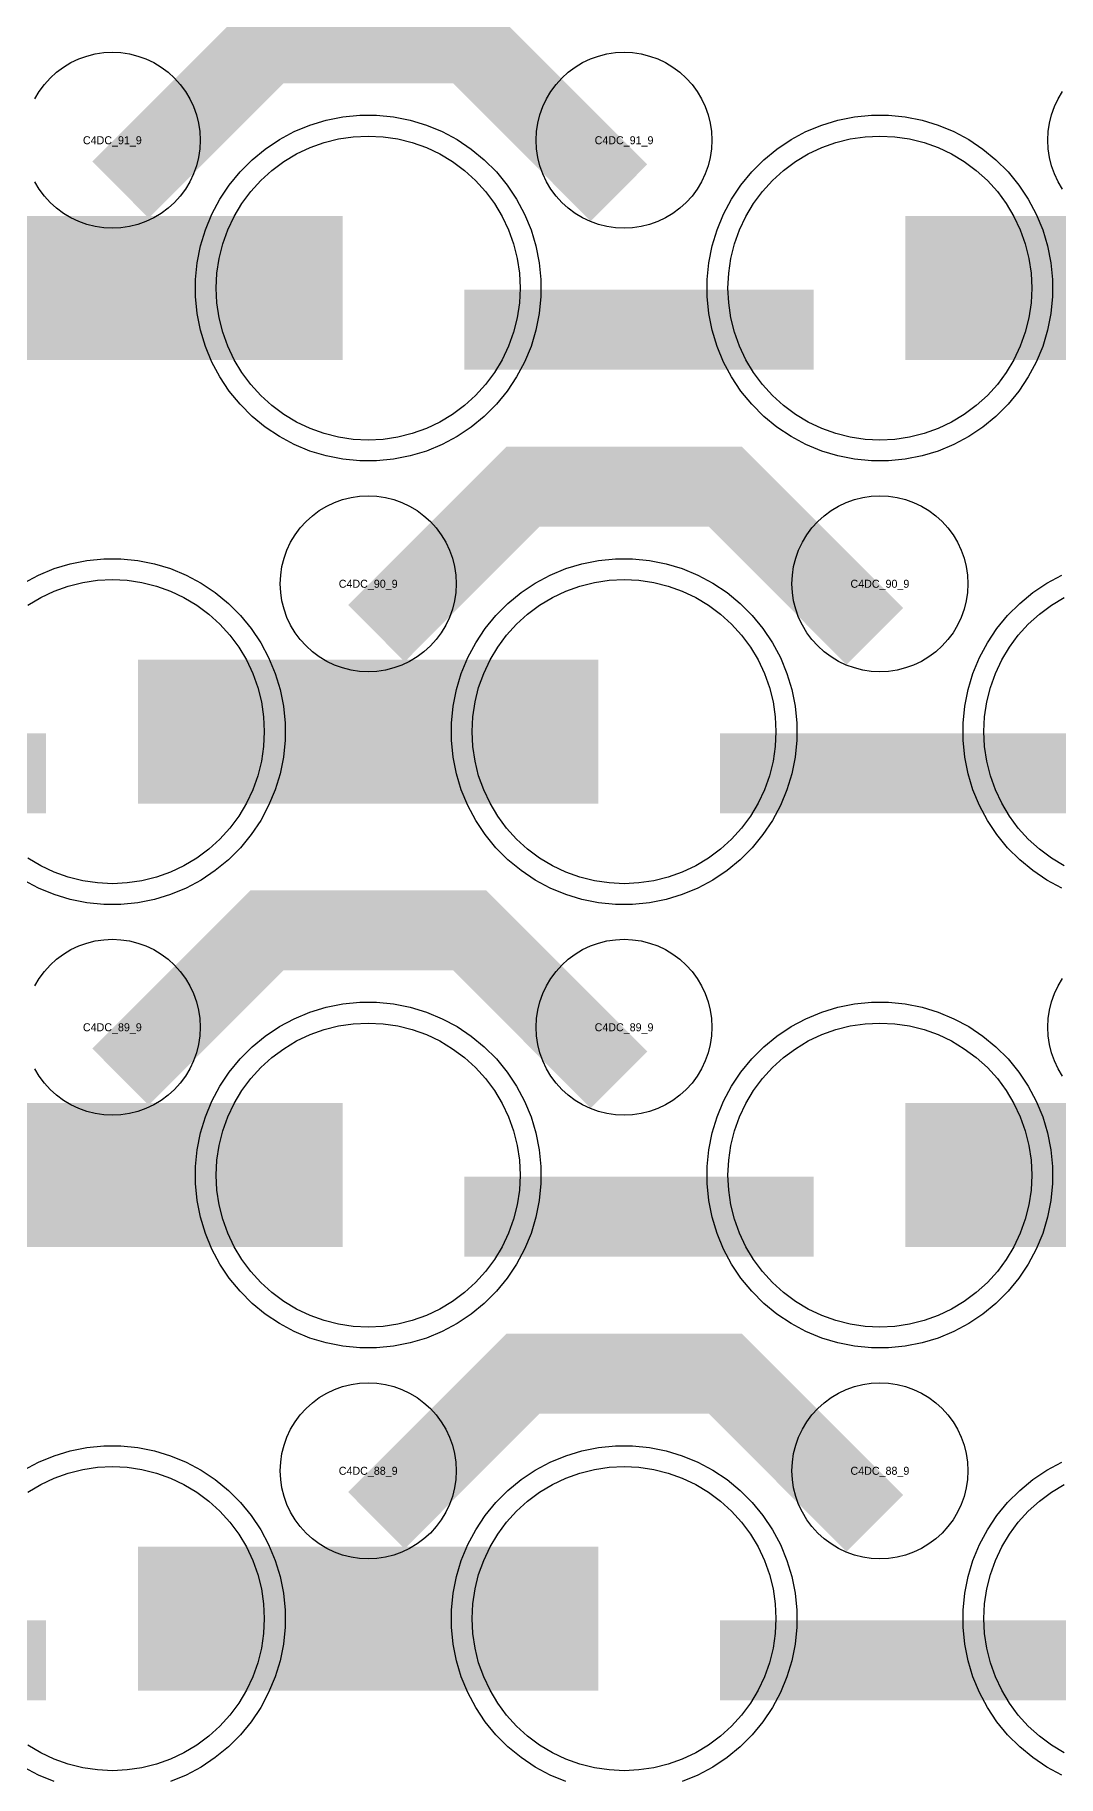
# Model space of a CAD drawing. Extents: x -11880 to 11880, y -14992 to 14992.
# Drawn here: x -9144 to -8824, y -2695 to -2151 of the extents above; entities that cross this region are included whole.
import ezdxf
from ezdxf.enums import TextEntityAlignment as Align

# ---------------------------------------------------------------- set-up
doc = ezdxf.new("R2010")
doc.units = 0
doc.header["$MEASUREMENT"] = 0
for name, color, linetype in [('GDS_775_DT_237', 138, 'CONTINUOUS'), ('RDL1_FS', 34, 'CONTINUOUS'), ('RDL_BS', 160, 'CONTINUOUS')]:
    doc.layers.add(name, color=color, linetype=linetype)

msp = doc.modelspace()

# ---------------------------------------------------------------- linework, layer by layer
at = {"layer": 'RDL1_FS', "color": 11, "true_color": 0xf27172}
for points in [[(-9040, -2277.744), (-9044.657, -2277.515), (-9049.268, -2276.831), (-9053.791, -2275.699), (-9058.181, -2274.127), (-9062.395, -2272.135), (-9066.395, -2269.737), (-9070.14, -2266.959), (-9073.594, -2263.829), (-9076.724, -2260.375), (-9079.502, -2256.63), (-9081.9, -2252.63), (-9083.892, -2248.416), (-9085.464, -2244.026), (-9086.596, -2239.503), (-9087.28, -2234.892), (-9087.509, -2230.235), (-9087.28, -2225.578), (-9086.596, -2220.967), (-9085.464, -2216.444), (-9083.892, -2212.054), (-9081.9, -2207.84), (-9079.502, -2203.84), (-9076.724, -2200.095), (-9073.594, -2196.641), (-9070.14, -2193.511), (-9066.395, -2190.733), (-9062.395, -2188.335), (-9058.181, -2186.343), (-9053.791, -2184.771), (-9049.268, -2183.639), (-9044.657, -2182.955), (-9040, -2182.726), (-9035.343, -2182.955), (-9030.732, -2183.639), (-9026.209, -2184.771), (-9021.819, -2186.343), (-9017.605, -2188.335), (-9013.605, -2190.733), (-9009.86, -2193.511), (-9006.406, -2196.641), (-9003.276, -2200.095), (-9000.498, -2203.84), (-8998.1, -2207.84), (-8996.108, -2212.054), (-8994.536, -2216.444), (-8993.404, -2220.967), (-8992.72, -2225.578), (-8992.491, -2230.235), (-8992.72, -2234.892), (-8993.404, -2239.503), (-8994.536, -2244.026), (-8996.108, -2248.416), (-8998.1, -2252.63), (-9000.498, -2256.63), (-9003.276, -2260.375), (-9006.406, -2263.829), (-9009.86, -2266.959), (-9013.605, -2269.737), (-9017.605, -2272.135), (-9021.819, -2274.127), (-9026.209, -2275.699), (-9030.732, -2276.831), (-9035.343, -2277.515)], [(-8880, -2277.744), (-8884.657, -2277.515), (-8889.268, -2276.831), (-8893.791, -2275.699), (-8898.181, -2274.127), (-8902.395, -2272.135), (-8906.395, -2269.737), (-8910.14, -2266.959), (-8913.594, -2263.829), (-8916.724, -2260.375), (-8919.502, -2256.63), (-8921.9, -2252.63), (-8923.892, -2248.416), (-8925.464, -2244.026), (-8926.596, -2239.503), (-8927.28, -2234.892), (-8927.509, -2230.235), (-8927.28, -2225.578), (-8926.596, -2220.967), (-8925.464, -2216.444), (-8923.892, -2212.054), (-8921.9, -2207.84), (-8919.502, -2203.84), (-8916.724, -2200.095), (-8913.594, -2196.641), (-8910.14, -2193.511), (-8906.395, -2190.733), (-8902.395, -2188.335), (-8898.181, -2186.343), (-8893.791, -2184.771), (-8889.268, -2183.639), (-8884.657, -2182.955), (-8880, -2182.726), (-8875.343, -2182.955), (-8870.732, -2183.639), (-8866.209, -2184.771), (-8861.819, -2186.343), (-8857.605, -2188.335), (-8853.605, -2190.733), (-8849.86, -2193.511), (-8846.406, -2196.641), (-8843.276, -2200.095), (-8840.498, -2203.84), (-8838.1, -2207.84), (-8836.108, -2212.054), (-8834.536, -2216.444), (-8833.404, -2220.967), (-8832.72, -2225.578), (-8832.491, -2230.235), (-8832.72, -2234.892), (-8833.404, -2239.503), (-8834.536, -2244.026), (-8836.108, -2248.416), (-8838.1, -2252.63), (-8840.498, -2256.63), (-8843.276, -2260.375), (-8846.406, -2263.829), (-8849.86, -2266.959), (-8853.605, -2269.737), (-8857.605, -2272.135), (-8861.819, -2274.127), (-8866.209, -2275.699), (-8870.732, -2276.831), (-8875.343, -2277.515)], [(-8960, -2416.309), (-8964.657, -2416.08), (-8969.268, -2415.396), (-8973.791, -2414.264), (-8978.181, -2412.692), (-8982.395, -2410.7), (-8986.395, -2408.302), (-8990.14, -2405.524), (-8993.594, -2402.394), (-8996.724, -2398.94), (-8999.502, -2395.195), (-9001.9, -2391.195), (-9003.892, -2386.981), (-9005.464, -2382.591), (-9006.596, -2378.068), (-9007.28, -2373.457), (-9007.509, -2368.8), (-9007.28, -2364.143), (-9006.596, -2359.532), (-9005.464, -2355.009), (-9003.892, -2350.619), (-9001.9, -2346.405), (-8999.502, -2342.405), (-8996.724, -2338.66), (-8993.594, -2335.206), (-8990.14, -2332.076), (-8986.395, -2329.298), (-8982.395, -2326.9), (-8978.181, -2324.908), (-8973.791, -2323.336), (-8969.268, -2322.204), (-8964.657, -2321.52), (-8960, -2321.291), (-8955.343, -2321.52), (-8950.732, -2322.204), (-8946.209, -2323.336), (-8941.819, -2324.908), (-8937.605, -2326.9), (-8933.605, -2329.298), (-8929.86, -2332.076), (-8926.406, -2335.206), (-8923.276, -2338.66), (-8920.498, -2342.405), (-8918.1, -2346.405), (-8916.108, -2350.619), (-8914.536, -2355.009), (-8913.404, -2359.532), (-8912.72, -2364.143), (-8912.491, -2368.8), (-8912.72, -2373.457), (-8913.404, -2378.068), (-8914.536, -2382.591), (-8916.108, -2386.981), (-8918.1, -2391.195), (-8920.498, -2395.195), (-8923.276, -2398.94), (-8926.406, -2402.394), (-8929.86, -2405.524), (-8933.605, -2408.302), (-8937.605, -2410.7), (-8941.819, -2412.692), (-8946.209, -2414.264), (-8950.732, -2415.396), (-8955.343, -2416.08)]]:
    msp.add_lwpolyline(points, close=True, dxfattribs=at)
for points in [[(-9191.998, -2230.235, 45, 45, 0), (-9119.998, -2230.235, 45, 45, 0)], [(-9119.998, -2230.235, 45, 45, 0), (-9047.998, -2230.235, 45, 45, 0)], [(-8871.998, -2230.235, 45, 45, 0), (-8799.998, -2230.235, 45, 45, 0)], [(-9111.998, -2368.8, 45, 45, 0), (-9039.998, -2368.8, 45, 45, 0)], [(-9039.998, -2368.8, 45, 45, 0), (-8967.998, -2368.8, 45, 45, 0)]]:
    msp.add_lwpolyline(points, format="xyseb", dxfattribs=at)
for points in [[(-9146.395, -2329.298), (-9142.395, -2326.9), (-9138.181, -2324.908), (-9133.791, -2323.336), (-9129.268, -2322.204), (-9124.657, -2321.52), (-9120, -2321.291), (-9115.343, -2321.52), (-9110.732, -2322.204), (-9106.209, -2323.336), (-9101.819, -2324.908), (-9097.605, -2326.9), (-9093.605, -2329.298), (-9089.86, -2332.076), (-9086.406, -2335.206), (-9083.276, -2338.66), (-9080.498, -2342.405), (-9078.1, -2346.405), (-9076.108, -2350.619), (-9074.536, -2355.009), (-9073.404, -2359.532), (-9072.72, -2364.143), (-9072.491, -2368.8), (-9072.72, -2373.457), (-9073.404, -2378.068), (-9074.536, -2382.591), (-9076.108, -2386.981), (-9078.1, -2391.195), (-9080.498, -2395.195), (-9083.276, -2398.94), (-9086.406, -2402.394), (-9089.86, -2405.524), (-9093.605, -2408.302), (-9097.605, -2410.7), (-9101.819, -2412.692), (-9106.209, -2414.264), (-9110.732, -2415.396), (-9115.343, -2416.08), (-9120, -2416.309), (-9124.657, -2416.08), (-9129.268, -2415.396), (-9133.791, -2414.264), (-9138.181, -2412.692), (-9142.395, -2410.7), (-9146.395, -2408.302)], [(-8822.395, -2410.7), (-8826.395, -2408.302), (-8830.14, -2405.524), (-8833.594, -2402.394), (-8836.724, -2398.94), (-8839.502, -2395.195), (-8841.9, -2391.195), (-8843.892, -2386.981), (-8845.464, -2382.591), (-8846.596, -2378.068), (-8847.28, -2373.457), (-8847.509, -2368.8), (-8847.28, -2364.143), (-8846.596, -2359.532), (-8845.464, -2355.009), (-8843.892, -2350.619), (-8841.9, -2346.405), (-8839.502, -2342.405), (-8836.724, -2338.66), (-8833.594, -2335.206), (-8830.14, -2332.076), (-8826.395, -2329.298), (-8822.395, -2326.9)]]:
    msp.add_lwpolyline(points, dxfattribs=at)
at = {"layer": 'RDL1_FS'}
for points in [[(-9040, -2554.869), (-9044.657, -2554.64), (-9049.268, -2553.956), (-9053.791, -2552.824), (-9058.181, -2551.252), (-9062.395, -2549.26), (-9066.395, -2546.862), (-9070.14, -2544.084), (-9073.594, -2540.954), (-9076.724, -2537.5), (-9079.502, -2533.755), (-9081.9, -2529.755), (-9083.892, -2525.541), (-9085.464, -2521.151), (-9086.596, -2516.628), (-9087.28, -2512.017), (-9087.509, -2507.36), (-9087.28, -2502.703), (-9086.596, -2498.092), (-9085.464, -2493.569), (-9083.892, -2489.179), (-9081.9, -2484.965), (-9079.502, -2480.965), (-9076.724, -2477.22), (-9073.594, -2473.766), (-9070.14, -2470.636), (-9066.395, -2467.858), (-9062.395, -2465.46), (-9058.181, -2463.468), (-9053.791, -2461.896), (-9049.268, -2460.764), (-9044.657, -2460.08), (-9040, -2459.851), (-9035.343, -2460.08), (-9030.732, -2460.764), (-9026.209, -2461.896), (-9021.819, -2463.468), (-9017.605, -2465.46), (-9013.605, -2467.858), (-9009.86, -2470.636), (-9006.406, -2473.766), (-9003.276, -2477.22), (-9000.498, -2480.965), (-8998.1, -2484.965), (-8996.108, -2489.179), (-8994.536, -2493.569), (-8993.404, -2498.092), (-8992.72, -2502.703), (-8992.491, -2507.36), (-8992.72, -2512.017), (-8993.404, -2516.628), (-8994.536, -2521.151), (-8996.108, -2525.541), (-8998.1, -2529.755), (-9000.498, -2533.755), (-9003.276, -2537.5), (-9006.406, -2540.954), (-9009.86, -2544.084), (-9013.605, -2546.862), (-9017.605, -2549.26), (-9021.819, -2551.252), (-9026.209, -2552.824), (-9030.732, -2553.956), (-9035.343, -2554.64)], [(-8880, -2554.869), (-8884.657, -2554.64), (-8889.268, -2553.956), (-8893.791, -2552.824), (-8898.181, -2551.252), (-8902.395, -2549.26), (-8906.395, -2546.862), (-8910.14, -2544.084), (-8913.594, -2540.954), (-8916.724, -2537.5), (-8919.502, -2533.755), (-8921.9, -2529.755), (-8923.892, -2525.541), (-8925.464, -2521.151), (-8926.596, -2516.628), (-8927.28, -2512.017), (-8927.509, -2507.36), (-8927.28, -2502.703), (-8926.596, -2498.092), (-8925.464, -2493.569), (-8923.892, -2489.179), (-8921.9, -2484.965), (-8919.502, -2480.965), (-8916.724, -2477.22), (-8913.594, -2473.766), (-8910.14, -2470.636), (-8906.395, -2467.858), (-8902.395, -2465.46), (-8898.181, -2463.468), (-8893.791, -2461.896), (-8889.268, -2460.764), (-8884.657, -2460.08), (-8880, -2459.851), (-8875.343, -2460.08), (-8870.732, -2460.764), (-8866.209, -2461.896), (-8861.819, -2463.468), (-8857.605, -2465.46), (-8853.605, -2467.858), (-8849.86, -2470.636), (-8846.406, -2473.766), (-8843.276, -2477.22), (-8840.498, -2480.965), (-8838.1, -2484.965), (-8836.108, -2489.179), (-8834.536, -2493.569), (-8833.404, -2498.092), (-8832.72, -2502.703), (-8832.491, -2507.36), (-8832.72, -2512.017), (-8833.404, -2516.628), (-8834.536, -2521.151), (-8836.108, -2525.541), (-8838.1, -2529.755), (-8840.498, -2533.755), (-8843.276, -2537.5), (-8846.406, -2540.954), (-8849.86, -2544.084), (-8853.605, -2546.862), (-8857.605, -2549.26), (-8861.819, -2551.252), (-8866.209, -2552.824), (-8870.732, -2553.956), (-8875.343, -2554.64)], [(-8960, -2693.434), (-8964.657, -2693.205), (-8969.268, -2692.521), (-8973.791, -2691.389), (-8978.181, -2689.817), (-8982.395, -2687.825), (-8986.395, -2685.427), (-8990.14, -2682.649), (-8993.594, -2679.519), (-8996.724, -2676.065), (-8999.502, -2672.32), (-9001.9, -2668.32), (-9003.892, -2664.106), (-9005.464, -2659.716), (-9006.596, -2655.193), (-9007.28, -2650.582), (-9007.509, -2645.925), (-9007.28, -2641.268), (-9006.596, -2636.657), (-9005.464, -2632.134), (-9003.892, -2627.744), (-9001.9, -2623.53), (-8999.502, -2619.53), (-8996.724, -2615.785), (-8993.594, -2612.331), (-8990.14, -2609.201), (-8986.395, -2606.423), (-8982.395, -2604.025), (-8978.181, -2602.033), (-8973.791, -2600.461), (-8969.268, -2599.329), (-8964.657, -2598.645), (-8960, -2598.416), (-8955.343, -2598.645), (-8950.732, -2599.329), (-8946.209, -2600.461), (-8941.819, -2602.033), (-8937.605, -2604.025), (-8933.605, -2606.423), (-8929.86, -2609.201), (-8926.406, -2612.331), (-8923.276, -2615.785), (-8920.498, -2619.53), (-8918.1, -2623.53), (-8916.108, -2627.744), (-8914.536, -2632.134), (-8913.404, -2636.657), (-8912.72, -2641.268), (-8912.491, -2645.925), (-8912.72, -2650.582), (-8913.404, -2655.193), (-8914.536, -2659.716), (-8916.108, -2664.106), (-8918.1, -2668.32), (-8920.498, -2672.32), (-8923.276, -2676.065), (-8926.406, -2679.519), (-8929.86, -2682.649), (-8933.605, -2685.427), (-8937.605, -2687.825), (-8941.819, -2689.817), (-8946.209, -2691.389), (-8950.732, -2692.521), (-8955.343, -2693.205)]]:
    msp.add_lwpolyline(points, close=True, dxfattribs=at)
for points in [[(-9191.998, -2507.36, 45, 45, 0), (-9119.998, -2507.36, 45, 45, 0)], [(-9119.998, -2507.36, 45, 45, 0), (-9047.998, -2507.36, 45, 45, 0)], [(-8871.998, -2507.36, 45, 45, 0), (-8799.998, -2507.36, 45, 45, 0)], [(-9111.998, -2645.925, 45, 45, 0), (-9039.998, -2645.925, 45, 45, 0)], [(-9039.998, -2645.925, 45, 45, 0), (-8967.998, -2645.925, 45, 45, 0)]]:
    msp.add_lwpolyline(points, format="xyseb", dxfattribs=at)
for points in [[(-9146.395, -2606.423), (-9142.395, -2604.025), (-9138.181, -2602.033), (-9133.791, -2600.461), (-9129.268, -2599.329), (-9124.657, -2598.645), (-9120, -2598.416), (-9115.343, -2598.645), (-9110.732, -2599.329), (-9106.209, -2600.461), (-9101.819, -2602.033), (-9097.605, -2604.025), (-9093.605, -2606.423), (-9089.86, -2609.201), (-9086.406, -2612.331), (-9083.276, -2615.785), (-9080.498, -2619.53), (-9078.1, -2623.53), (-9076.108, -2627.744), (-9074.536, -2632.134), (-9073.404, -2636.657), (-9072.72, -2641.268), (-9072.491, -2645.925), (-9072.72, -2650.582), (-9073.404, -2655.193), (-9074.536, -2659.716), (-9076.108, -2664.106), (-9078.1, -2668.32), (-9080.498, -2672.32), (-9083.276, -2676.065), (-9086.406, -2679.519), (-9089.86, -2682.649), (-9093.605, -2685.427), (-9097.605, -2687.825), (-9101.819, -2689.817), (-9106.209, -2691.389), (-9110.732, -2692.521), (-9115.343, -2693.205), (-9120, -2693.434), (-9124.657, -2693.205), (-9129.268, -2692.521), (-9133.791, -2691.389), (-9138.181, -2689.817), (-9142.395, -2687.825), (-9146.395, -2685.427)], [(-8822.395, -2687.825), (-8826.395, -2685.427), (-8830.14, -2682.649), (-8833.594, -2679.519), (-8836.724, -2676.065), (-8839.502, -2672.32), (-8841.9, -2668.32), (-8843.892, -2664.106), (-8845.464, -2659.716), (-8846.596, -2655.193), (-8847.28, -2650.582), (-8847.509, -2645.925), (-8847.28, -2641.268), (-8846.596, -2636.657), (-8845.464, -2632.134), (-8843.892, -2627.744), (-8841.9, -2623.53), (-8839.502, -2619.53), (-8836.724, -2615.785), (-8833.594, -2612.331), (-8830.14, -2609.201), (-8826.395, -2606.423), (-8822.395, -2604.025)]]:
    msp.add_lwpolyline(points, dxfattribs=at)
at = {"layer": 'RDL_BS'}
for points in [[(-9117.438, -2199.549, 25, 25, 0), (-9071.623, -2153.734, 25, 25, 0), (-9038.07, -2153.734, 25, 25, 0)], [(-8961.599, -2200.448, 25, 25, 0), (-9008.313, -2153.734, 25, 25, 0), (-9038.071, -2153.734, 25, 25, 0)], [(-9037.438, -2338.114, 25, 25, 0), (-8991.623, -2292.299, 25, 25, 0), (-8958.07, -2292.299, 25, 25, 0)], [(-8881.599, -2339.013, 25, 25, 0), (-8928.313, -2292.299, 25, 25, 0), (-8958.071, -2292.299, 25, 25, 0)], [(-9117.438, -2476.674, 25, 25, 0), (-9071.623, -2430.859, 25, 25, 0), (-9038.07, -2430.859, 25, 25, 0)], [(-8961.599, -2477.573, 25, 25, 0), (-9008.313, -2430.859, 25, 25, 0), (-9038.071, -2430.859, 25, 25, 0)], [(-9009.984, -2520.373, 25, 25, 0), (-8900.719, -2520.373, 25, 25, 0)], [(-9037.438, -2615.239, 25, 25, 0), (-8991.623, -2569.424, 25, 25, 0), (-8958.07, -2569.424, 25, 25, 0)], [(-8881.599, -2616.138, 25, 25, 0), (-8928.313, -2569.424, 25, 25, 0), (-8958.071, -2569.424, 25, 25, 0)], [(-9249.984, -2658.938, 25, 25, 0), (-9140.719, -2658.938, 25, 25, 0)], [(-8929.984, -2658.938, 25, 25, 0), (-8820.719, -2658.938, 25, 25, 0)]]:
    msp.add_lwpolyline(points, format="xyseb", dxfattribs=at)
for points in [[(-9144.25, -2171.091), (-9142.857, -2168.767), (-9141.254, -2166.604), (-9139.442, -2164.605), (-9137.443, -2162.793), (-9135.28, -2161.19), (-9132.956, -2159.797), (-9130.519, -2158.645), (-9127.984, -2157.738), (-9125.365, -2157.081), (-9122.693, -2156.685), (-9120, -2156.553), (-9117.307, -2156.685), (-9114.635, -2157.081), (-9112.016, -2157.738), (-9109.481, -2158.645), (-9107.044, -2159.797), (-9104.72, -2161.19), (-9102.557, -2162.793), (-9100.558, -2164.605), (-9098.746, -2166.604), (-9097.143, -2168.767), (-9095.75, -2171.091), (-9094.598, -2173.528), (-9093.691, -2176.063), (-9093.034, -2178.682), (-9092.638, -2181.354), (-9092.506, -2184.047), (-9092.638, -2186.74), (-9093.034, -2189.412), (-9093.691, -2192.031), (-9094.598, -2194.566), (-9095.75, -2197.003), (-9097.143, -2199.327), (-9098.746, -2201.49), (-9100.558, -2203.489), (-9102.557, -2205.301), (-9104.72, -2206.904), (-9107.044, -2208.297), (-9109.481, -2209.449), (-9112.016, -2210.356), (-9114.635, -2211.013), (-9117.307, -2211.409), (-9120, -2211.541), (-9122.693, -2211.409), (-9125.365, -2211.013), (-9127.984, -2210.356), (-9130.519, -2209.449), (-9132.956, -2208.297), (-9135.28, -2206.904), (-9137.443, -2205.301), (-9139.442, -2203.489), (-9141.254, -2201.49), (-9142.857, -2199.327), (-9144.25, -2197.003)], [(-8822.857, -2199.327), (-8824.25, -2197.003), (-8825.402, -2194.566), (-8826.309, -2192.031), (-8826.966, -2189.412), (-8827.362, -2186.74), (-8827.494, -2184.047), (-8827.362, -2181.354), (-8826.966, -2178.682), (-8826.309, -2176.063), (-8825.402, -2173.528), (-8824.25, -2171.091), (-8822.857, -2168.767)], [(-9144.25, -2448.216), (-9142.857, -2445.892), (-9141.254, -2443.729), (-9139.442, -2441.73), (-9137.443, -2439.918), (-9135.28, -2438.315), (-9132.956, -2436.922), (-9130.519, -2435.77), (-9127.984, -2434.863), (-9125.365, -2434.206), (-9122.693, -2433.81), (-9120, -2433.678), (-9117.307, -2433.81), (-9114.635, -2434.206), (-9112.016, -2434.863), (-9109.481, -2435.77), (-9107.044, -2436.922), (-9104.72, -2438.315), (-9102.557, -2439.918), (-9100.558, -2441.73), (-9098.746, -2443.729), (-9097.143, -2445.892), (-9095.75, -2448.216), (-9094.598, -2450.653), (-9093.691, -2453.188), (-9093.034, -2455.807), (-9092.638, -2458.479), (-9092.506, -2461.172), (-9092.638, -2463.865), (-9093.034, -2466.537), (-9093.691, -2469.156), (-9094.598, -2471.691), (-9095.75, -2474.128), (-9097.143, -2476.452), (-9098.746, -2478.615), (-9100.558, -2480.614), (-9102.557, -2482.426), (-9104.72, -2484.029), (-9107.044, -2485.422), (-9109.481, -2486.574), (-9112.016, -2487.481), (-9114.635, -2488.138), (-9117.307, -2488.534), (-9120, -2488.666), (-9122.693, -2488.534), (-9125.365, -2488.138), (-9127.984, -2487.481), (-9130.519, -2486.574), (-9132.956, -2485.422), (-9135.28, -2484.029), (-9137.443, -2482.426), (-9139.442, -2480.614), (-9141.254, -2478.615), (-9142.857, -2476.452), (-9144.25, -2474.128)], [(-8822.857, -2476.452), (-8824.25, -2474.128), (-8825.402, -2471.691), (-8826.309, -2469.156), (-8826.966, -2466.537), (-8827.362, -2463.865), (-8827.494, -2461.172), (-8827.362, -2458.479), (-8826.966, -2455.807), (-8826.309, -2453.188), (-8825.402, -2450.653), (-8824.25, -2448.216), (-8822.857, -2445.892)], [(-9147.777, -2599.542), (-9143.115, -2597.05), (-9138.205, -2595.019), (-9133.165, -2593.488), (-9127.938, -2592.442), (-9122.644, -2591.925), (-9117.356, -2591.925), (-9112.062, -2592.442), (-9106.835, -2593.488), (-9101.795, -2595.019), (-9096.885, -2597.05), (-9092.223, -2599.542), (-9087.809, -2602.489), (-9083.708, -2605.851), (-9079.926, -2609.633), (-9076.564, -2613.734), (-9073.617, -2618.148), (-9071.125, -2622.81), (-9069.094, -2627.72), (-9067.563, -2632.76), (-9066.517, -2637.987), (-9066, -2643.281), (-9066, -2648.569), (-9066.517, -2653.863), (-9067.563, -2659.09), (-9069.094, -2664.13), (-9071.125, -2669.04), (-9073.617, -2673.702), (-9076.564, -2678.116), (-9079.926, -2682.217), (-9083.708, -2685.999), (-9087.809, -2689.361), (-9092.223, -2692.308), (-9096.885, -2694.8), (-9101.795, -2696.831)], [(-8978.205, -2696.831), (-8983.115, -2694.8), (-8987.777, -2692.308), (-8992.191, -2689.361), (-8996.292, -2685.999), (-9000.074, -2682.217), (-9003.436, -2678.116), (-9006.383, -2673.702), (-9008.875, -2669.04), (-9010.906, -2664.13), (-9012.437, -2659.09), (-9013.483, -2653.863), (-9014, -2648.569), (-9014, -2643.281), (-9013.483, -2637.987), (-9012.437, -2632.76), (-9010.906, -2627.72), (-9008.875, -2622.81), (-9006.383, -2618.148), (-9003.436, -2613.734), (-9000.074, -2609.633), (-8996.292, -2605.851), (-8992.191, -2602.489), (-8987.777, -2599.542), (-8983.115, -2597.05), (-8978.205, -2595.019), (-8973.165, -2593.488), (-8967.938, -2592.442), (-8962.644, -2591.925), (-8957.356, -2591.925), (-8952.062, -2592.442), (-8946.835, -2593.488), (-8941.795, -2595.019), (-8936.885, -2597.05), (-8932.223, -2599.542), (-8927.809, -2602.489), (-8923.708, -2605.851), (-8919.926, -2609.633), (-8916.564, -2613.734), (-8913.617, -2618.148), (-8911.125, -2622.81), (-8909.094, -2627.72), (-8907.563, -2632.76), (-8906.517, -2637.987), (-8906, -2643.281), (-8906, -2648.569), (-8906.517, -2653.863), (-8907.563, -2659.09), (-8909.094, -2664.13), (-8911.125, -2669.04), (-8913.617, -2673.702), (-8916.564, -2678.116), (-8919.926, -2682.217), (-8923.708, -2685.999), (-8927.809, -2689.361), (-8932.223, -2692.308), (-8936.885, -2694.8), (-8941.795, -2696.831)], [(-8823.115, -2694.8), (-8827.777, -2692.308), (-8832.191, -2689.361), (-8836.292, -2685.999), (-8840.074, -2682.217), (-8843.436, -2678.116), (-8846.383, -2673.702), (-8848.875, -2669.04), (-8850.906, -2664.13), (-8852.437, -2659.09), (-8853.483, -2653.863), (-8854, -2648.569), (-8854, -2643.281), (-8853.483, -2637.987), (-8852.437, -2632.76), (-8850.906, -2627.72), (-8848.875, -2622.81), (-8846.383, -2618.148), (-8843.436, -2613.734), (-8840.074, -2609.633), (-8836.292, -2605.851), (-8832.191, -2602.489), (-8827.777, -2599.542), (-8823.115, -2597.05)], [(-9138.205, -2696.831), (-9143.115, -2694.8), (-9147.777, -2692.308)]]:
    msp.add_lwpolyline(points, dxfattribs=at)
for points in [[(-8960, -2211.541), (-8962.693, -2211.409), (-8965.365, -2211.013), (-8967.984, -2210.356), (-8970.519, -2209.449), (-8972.956, -2208.297), (-8975.28, -2206.904), (-8977.443, -2205.301), (-8979.442, -2203.489), (-8981.254, -2201.49), (-8982.857, -2199.327), (-8984.25, -2197.003), (-8985.402, -2194.566), (-8986.309, -2192.031), (-8986.966, -2189.412), (-8987.362, -2186.74), (-8987.494, -2184.047), (-8987.362, -2181.354), (-8986.966, -2178.682), (-8986.309, -2176.063), (-8985.402, -2173.528), (-8984.25, -2171.091), (-8982.857, -2168.767), (-8981.254, -2166.604), (-8979.442, -2164.605), (-8977.443, -2162.793), (-8975.28, -2161.19), (-8972.956, -2159.797), (-8970.519, -2158.645), (-8967.984, -2157.738), (-8965.365, -2157.081), (-8962.693, -2156.685), (-8960, -2156.553), (-8957.307, -2156.685), (-8954.635, -2157.081), (-8952.016, -2157.738), (-8949.481, -2158.645), (-8947.044, -2159.797), (-8944.72, -2161.19), (-8942.557, -2162.793), (-8940.558, -2164.605), (-8938.746, -2166.604), (-8937.143, -2168.767), (-8935.75, -2171.091), (-8934.598, -2173.528), (-8933.691, -2176.063), (-8933.034, -2178.682), (-8932.638, -2181.354), (-8932.506, -2184.047), (-8932.638, -2186.74), (-8933.034, -2189.412), (-8933.691, -2192.031), (-8934.598, -2194.566), (-8935.75, -2197.003), (-8937.143, -2199.327), (-8938.746, -2201.49), (-8940.558, -2203.489), (-8942.557, -2205.301), (-8944.72, -2206.904), (-8947.044, -2208.297), (-8949.481, -2209.449), (-8952.016, -2210.356), (-8954.635, -2211.013), (-8957.307, -2211.409)], [(-9040, -2350.106), (-9042.693, -2349.974), (-9045.365, -2349.578), (-9047.984, -2348.921), (-9050.519, -2348.014), (-9052.956, -2346.862), (-9055.28, -2345.469), (-9057.443, -2343.866), (-9059.442, -2342.054), (-9061.254, -2340.055), (-9062.857, -2337.892), (-9064.25, -2335.568), (-9065.402, -2333.131), (-9066.309, -2330.596), (-9066.966, -2327.977), (-9067.362, -2325.305), (-9067.494, -2322.612), (-9067.362, -2319.919), (-9066.966, -2317.247), (-9066.309, -2314.628), (-9065.402, -2312.093), (-9064.25, -2309.656), (-9062.857, -2307.332), (-9061.254, -2305.169), (-9059.442, -2303.17), (-9057.443, -2301.358), (-9055.28, -2299.755), (-9052.956, -2298.362), (-9050.519, -2297.21), (-9047.984, -2296.303), (-9045.365, -2295.646), (-9042.693, -2295.25), (-9040, -2295.118), (-9037.307, -2295.25), (-9034.635, -2295.646), (-9032.016, -2296.303), (-9029.481, -2297.21), (-9027.044, -2298.362), (-9024.72, -2299.755), (-9022.557, -2301.358), (-9020.558, -2303.17), (-9018.746, -2305.169), (-9017.143, -2307.332), (-9015.75, -2309.656), (-9014.598, -2312.093), (-9013.691, -2314.628), (-9013.034, -2317.247), (-9012.638, -2319.919), (-9012.506, -2322.612), (-9012.638, -2325.305), (-9013.034, -2327.977), (-9013.691, -2330.596), (-9014.598, -2333.131), (-9015.75, -2335.568), (-9017.143, -2337.892), (-9018.746, -2340.055), (-9020.558, -2342.054), (-9022.557, -2343.866), (-9024.72, -2345.469), (-9027.044, -2346.862), (-9029.481, -2348.014), (-9032.016, -2348.921), (-9034.635, -2349.578), (-9037.307, -2349.974)], [(-8880, -2350.106), (-8882.693, -2349.974), (-8885.365, -2349.578), (-8887.984, -2348.921), (-8890.519, -2348.014), (-8892.956, -2346.862), (-8895.28, -2345.469), (-8897.443, -2343.866), (-8899.442, -2342.054), (-8901.254, -2340.055), (-8902.857, -2337.892), (-8904.25, -2335.568), (-8905.402, -2333.131), (-8906.309, -2330.596), (-8906.966, -2327.977), (-8907.362, -2325.305), (-8907.494, -2322.612), (-8907.362, -2319.919), (-8906.966, -2317.247), (-8906.309, -2314.628), (-8905.402, -2312.093), (-8904.25, -2309.656), (-8902.857, -2307.332), (-8901.254, -2305.169), (-8899.442, -2303.17), (-8897.443, -2301.358), (-8895.28, -2299.755), (-8892.956, -2298.362), (-8890.519, -2297.21), (-8887.984, -2296.303), (-8885.365, -2295.646), (-8882.693, -2295.25), (-8880, -2295.118), (-8877.307, -2295.25), (-8874.635, -2295.646), (-8872.016, -2296.303), (-8869.481, -2297.21), (-8867.044, -2298.362), (-8864.72, -2299.755), (-8862.557, -2301.358), (-8860.558, -2303.17), (-8858.746, -2305.169), (-8857.143, -2307.332), (-8855.75, -2309.656), (-8854.598, -2312.093), (-8853.691, -2314.628), (-8853.034, -2317.247), (-8852.638, -2319.919), (-8852.506, -2322.612), (-8852.638, -2325.305), (-8853.034, -2327.977), (-8853.691, -2330.596), (-8854.598, -2333.131), (-8855.75, -2335.568), (-8857.143, -2337.892), (-8858.746, -2340.055), (-8860.558, -2342.054), (-8862.557, -2343.866), (-8864.72, -2345.469), (-8867.044, -2346.862), (-8869.481, -2348.014), (-8872.016, -2348.921), (-8874.635, -2349.578), (-8877.307, -2349.974)], [(-8960, -2488.666), (-8962.693, -2488.534), (-8965.365, -2488.138), (-8967.984, -2487.481), (-8970.519, -2486.574), (-8972.956, -2485.422), (-8975.28, -2484.029), (-8977.443, -2482.426), (-8979.442, -2480.614), (-8981.254, -2478.615), (-8982.857, -2476.452), (-8984.25, -2474.128), (-8985.402, -2471.691), (-8986.309, -2469.156), (-8986.966, -2466.537), (-8987.362, -2463.865), (-8987.494, -2461.172), (-8987.362, -2458.479), (-8986.966, -2455.807), (-8986.309, -2453.188), (-8985.402, -2450.653), (-8984.25, -2448.216), (-8982.857, -2445.892), (-8981.254, -2443.729), (-8979.442, -2441.73), (-8977.443, -2439.918), (-8975.28, -2438.315), (-8972.956, -2436.922), (-8970.519, -2435.77), (-8967.984, -2434.863), (-8965.365, -2434.206), (-8962.693, -2433.81), (-8960, -2433.678), (-8957.307, -2433.81), (-8954.635, -2434.206), (-8952.016, -2434.863), (-8949.481, -2435.77), (-8947.044, -2436.922), (-8944.72, -2438.315), (-8942.557, -2439.918), (-8940.558, -2441.73), (-8938.746, -2443.729), (-8937.143, -2445.892), (-8935.75, -2448.216), (-8934.598, -2450.653), (-8933.691, -2453.188), (-8933.034, -2455.807), (-8932.638, -2458.479), (-8932.506, -2461.172), (-8932.638, -2463.865), (-8933.034, -2466.537), (-8933.691, -2469.156), (-8934.598, -2471.691), (-8935.75, -2474.128), (-8937.143, -2476.452), (-8938.746, -2478.615), (-8940.558, -2480.614), (-8942.557, -2482.426), (-8944.72, -2484.029), (-8947.044, -2485.422), (-8949.481, -2486.574), (-8952.016, -2487.481), (-8954.635, -2488.138), (-8957.307, -2488.534)], [(-9042.644, -2561.36), (-9047.938, -2560.843), (-9053.165, -2559.797), (-9058.205, -2558.266), (-9063.115, -2556.235), (-9067.777, -2553.743), (-9072.191, -2550.796), (-9076.292, -2547.434), (-9080.074, -2543.652), (-9083.436, -2539.551), (-9086.383, -2535.137), (-9088.875, -2530.475), (-9090.906, -2525.565), (-9092.437, -2520.525), (-9093.483, -2515.298), (-9094, -2510.004), (-9094, -2504.716), (-9093.483, -2499.422), (-9092.437, -2494.195), (-9090.906, -2489.155), (-9088.875, -2484.245), (-9086.383, -2479.583), (-9083.436, -2475.169), (-9080.074, -2471.068), (-9076.292, -2467.286), (-9072.191, -2463.924), (-9067.777, -2460.977), (-9063.115, -2458.485), (-9058.205, -2456.454), (-9053.165, -2454.923), (-9047.938, -2453.877), (-9042.644, -2453.36), (-9037.356, -2453.36), (-9032.062, -2453.877), (-9026.835, -2454.923), (-9021.795, -2456.454), (-9016.885, -2458.485), (-9012.223, -2460.977), (-9007.809, -2463.924), (-9003.708, -2467.286), (-8999.926, -2471.068), (-8996.564, -2475.169), (-8993.617, -2479.583), (-8991.125, -2484.245), (-8989.094, -2489.155), (-8987.563, -2494.195), (-8986.517, -2499.422), (-8986, -2504.716), (-8986, -2510.004), (-8986.517, -2515.298), (-8987.563, -2520.525), (-8989.094, -2525.565), (-8991.125, -2530.475), (-8993.617, -2535.137), (-8996.564, -2539.551), (-8999.926, -2543.652), (-9003.708, -2547.434), (-9007.809, -2550.796), (-9012.223, -2553.743), (-9016.885, -2556.235), (-9021.795, -2558.266), (-9026.835, -2559.797), (-9032.062, -2560.843), (-9037.356, -2561.36)], [(-8882.644, -2561.36), (-8887.938, -2560.843), (-8893.165, -2559.797), (-8898.205, -2558.266), (-8903.115, -2556.235), (-8907.777, -2553.743), (-8912.191, -2550.796), (-8916.292, -2547.434), (-8920.074, -2543.652), (-8923.436, -2539.551), (-8926.383, -2535.137), (-8928.875, -2530.475), (-8930.906, -2525.565), (-8932.437, -2520.525), (-8933.483, -2515.298), (-8934, -2510.004), (-8934, -2504.716), (-8933.483, -2499.422), (-8932.437, -2494.195), (-8930.906, -2489.155), (-8928.875, -2484.245), (-8926.383, -2479.583), (-8923.436, -2475.169), (-8920.074, -2471.068), (-8916.292, -2467.286), (-8912.191, -2463.924), (-8907.777, -2460.977), (-8903.115, -2458.485), (-8898.205, -2456.454), (-8893.165, -2454.923), (-8887.938, -2453.877), (-8882.644, -2453.36), (-8877.356, -2453.36), (-8872.062, -2453.877), (-8866.835, -2454.923), (-8861.795, -2456.454), (-8856.885, -2458.485), (-8852.223, -2460.977), (-8847.809, -2463.924), (-8843.708, -2467.286), (-8839.926, -2471.068), (-8836.564, -2475.169), (-8833.617, -2479.583), (-8831.125, -2484.245), (-8829.094, -2489.155), (-8827.563, -2494.195), (-8826.517, -2499.422), (-8826, -2504.716), (-8826, -2510.004), (-8826.517, -2515.298), (-8827.563, -2520.525), (-8829.094, -2525.565), (-8831.125, -2530.475), (-8833.617, -2535.137), (-8836.564, -2539.551), (-8839.926, -2543.652), (-8843.708, -2547.434), (-8847.809, -2550.796), (-8852.223, -2553.743), (-8856.885, -2556.235), (-8861.795, -2558.266), (-8866.835, -2559.797), (-8872.062, -2560.843), (-8877.356, -2561.36)], [(-9040, -2627.231), (-9042.693, -2627.099), (-9045.365, -2626.703), (-9047.984, -2626.046), (-9050.519, -2625.139), (-9052.956, -2623.987), (-9055.28, -2622.594), (-9057.443, -2620.991), (-9059.442, -2619.179), (-9061.254, -2617.18), (-9062.857, -2615.017), (-9064.25, -2612.693), (-9065.402, -2610.256), (-9066.309, -2607.721), (-9066.966, -2605.102), (-9067.362, -2602.43), (-9067.494, -2599.737), (-9067.362, -2597.044), (-9066.966, -2594.372), (-9066.309, -2591.753), (-9065.402, -2589.218), (-9064.25, -2586.781), (-9062.857, -2584.457), (-9061.254, -2582.294), (-9059.442, -2580.295), (-9057.443, -2578.483), (-9055.28, -2576.88), (-9052.956, -2575.487), (-9050.519, -2574.335), (-9047.984, -2573.428), (-9045.365, -2572.771), (-9042.693, -2572.375), (-9040, -2572.243), (-9037.307, -2572.375), (-9034.635, -2572.771), (-9032.016, -2573.428), (-9029.481, -2574.335), (-9027.044, -2575.487), (-9024.72, -2576.88), (-9022.557, -2578.483), (-9020.558, -2580.295), (-9018.746, -2582.294), (-9017.143, -2584.457), (-9015.75, -2586.781), (-9014.598, -2589.218), (-9013.691, -2591.753), (-9013.034, -2594.372), (-9012.638, -2597.044), (-9012.506, -2599.737), (-9012.638, -2602.43), (-9013.034, -2605.102), (-9013.691, -2607.721), (-9014.598, -2610.256), (-9015.75, -2612.693), (-9017.143, -2615.017), (-9018.746, -2617.18), (-9020.558, -2619.179), (-9022.557, -2620.991), (-9024.72, -2622.594), (-9027.044, -2623.987), (-9029.481, -2625.139), (-9032.016, -2626.046), (-9034.635, -2626.703), (-9037.307, -2627.099)], [(-8880, -2627.231), (-8882.693, -2627.099), (-8885.365, -2626.703), (-8887.984, -2626.046), (-8890.519, -2625.139), (-8892.956, -2623.987), (-8895.28, -2622.594), (-8897.443, -2620.991), (-8899.442, -2619.179), (-8901.254, -2617.18), (-8902.857, -2615.017), (-8904.25, -2612.693), (-8905.402, -2610.256), (-8906.309, -2607.721), (-8906.966, -2605.102), (-8907.362, -2602.43), (-8907.494, -2599.737), (-8907.362, -2597.044), (-8906.966, -2594.372), (-8906.309, -2591.753), (-8905.402, -2589.218), (-8904.25, -2586.781), (-8902.857, -2584.457), (-8901.254, -2582.294), (-8899.442, -2580.295), (-8897.443, -2578.483), (-8895.28, -2576.88), (-8892.956, -2575.487), (-8890.519, -2574.335), (-8887.984, -2573.428), (-8885.365, -2572.771), (-8882.693, -2572.375), (-8880, -2572.243), (-8877.307, -2572.375), (-8874.635, -2572.771), (-8872.016, -2573.428), (-8869.481, -2574.335), (-8867.044, -2575.487), (-8864.72, -2576.88), (-8862.557, -2578.483), (-8860.558, -2580.295), (-8858.746, -2582.294), (-8857.143, -2584.457), (-8855.75, -2586.781), (-8854.598, -2589.218), (-8853.691, -2591.753), (-8853.034, -2594.372), (-8852.638, -2597.044), (-8852.506, -2599.737), (-8852.638, -2602.43), (-8853.034, -2605.102), (-8853.691, -2607.721), (-8854.598, -2610.256), (-8855.75, -2612.693), (-8857.143, -2615.017), (-8858.746, -2617.18), (-8860.558, -2619.179), (-8862.557, -2620.991), (-8864.72, -2622.594), (-8867.044, -2623.987), (-8869.481, -2625.139), (-8872.016, -2626.046), (-8874.635, -2626.703), (-8877.307, -2627.099)]]:
    msp.add_lwpolyline(points, close=True, dxfattribs=at)
at = {"layer": 'RDL_BS', "color": 11, "true_color": 0xf27172}
for points in [[(-9042.644, -2284.235), (-9047.938, -2283.718), (-9053.165, -2282.672), (-9058.205, -2281.141), (-9063.115, -2279.11), (-9067.777, -2276.618), (-9072.191, -2273.671), (-9076.292, -2270.309), (-9080.074, -2266.527), (-9083.436, -2262.426), (-9086.383, -2258.012), (-9088.875, -2253.35), (-9090.906, -2248.44), (-9092.437, -2243.4), (-9093.483, -2238.173), (-9094, -2232.879), (-9094, -2227.591), (-9093.483, -2222.297), (-9092.437, -2217.07), (-9090.906, -2212.03), (-9088.875, -2207.12), (-9086.383, -2202.458), (-9083.436, -2198.044), (-9080.074, -2193.943), (-9076.292, -2190.161), (-9072.191, -2186.799), (-9067.777, -2183.852), (-9063.115, -2181.36), (-9058.205, -2179.329), (-9053.165, -2177.798), (-9047.938, -2176.752), (-9042.644, -2176.235), (-9037.356, -2176.235), (-9032.062, -2176.752), (-9026.835, -2177.798), (-9021.795, -2179.329), (-9016.885, -2181.36), (-9012.223, -2183.852), (-9007.809, -2186.799), (-9003.708, -2190.161), (-8999.926, -2193.943), (-8996.564, -2198.044), (-8993.617, -2202.458), (-8991.125, -2207.12), (-8989.094, -2212.03), (-8987.563, -2217.07), (-8986.517, -2222.297), (-8986, -2227.591), (-8986, -2232.879), (-8986.517, -2238.173), (-8987.563, -2243.4), (-8989.094, -2248.44), (-8991.125, -2253.35), (-8993.617, -2258.012), (-8996.564, -2262.426), (-8999.926, -2266.527), (-9003.708, -2270.309), (-9007.809, -2273.671), (-9012.223, -2276.618), (-9016.885, -2279.11), (-9021.795, -2281.141), (-9026.835, -2282.672), (-9032.062, -2283.718), (-9037.356, -2284.235)], [(-8882.644, -2284.235), (-8887.938, -2283.718), (-8893.165, -2282.672), (-8898.205, -2281.141), (-8903.115, -2279.11), (-8907.777, -2276.618), (-8912.191, -2273.671), (-8916.292, -2270.309), (-8920.074, -2266.527), (-8923.436, -2262.426), (-8926.383, -2258.012), (-8928.875, -2253.35), (-8930.906, -2248.44), (-8932.437, -2243.4), (-8933.483, -2238.173), (-8934, -2232.879), (-8934, -2227.591), (-8933.483, -2222.297), (-8932.437, -2217.07), (-8930.906, -2212.03), (-8928.875, -2207.12), (-8926.383, -2202.458), (-8923.436, -2198.044), (-8920.074, -2193.943), (-8916.292, -2190.161), (-8912.191, -2186.799), (-8907.777, -2183.852), (-8903.115, -2181.36), (-8898.205, -2179.329), (-8893.165, -2177.798), (-8887.938, -2176.752), (-8882.644, -2176.235), (-8877.356, -2176.235), (-8872.062, -2176.752), (-8866.835, -2177.798), (-8861.795, -2179.329), (-8856.885, -2181.36), (-8852.223, -2183.852), (-8847.809, -2186.799), (-8843.708, -2190.161), (-8839.926, -2193.943), (-8836.564, -2198.044), (-8833.617, -2202.458), (-8831.125, -2207.12), (-8829.094, -2212.03), (-8827.563, -2217.07), (-8826.517, -2222.297), (-8826, -2227.591), (-8826, -2232.879), (-8826.517, -2238.173), (-8827.563, -2243.4), (-8829.094, -2248.44), (-8831.125, -2253.35), (-8833.617, -2258.012), (-8836.564, -2262.426), (-8839.926, -2266.527), (-8843.708, -2270.309), (-8847.809, -2273.671), (-8852.223, -2276.618), (-8856.885, -2279.11), (-8861.795, -2281.141), (-8866.835, -2282.672), (-8872.062, -2283.718), (-8877.356, -2284.235)], [(-8962.644, -2422.8), (-8967.938, -2422.283), (-8973.165, -2421.237), (-8978.205, -2419.706), (-8983.115, -2417.675), (-8987.777, -2415.183), (-8992.191, -2412.236), (-8996.292, -2408.874), (-9000.074, -2405.092), (-9003.436, -2400.991), (-9006.383, -2396.577), (-9008.875, -2391.915), (-9010.906, -2387.005), (-9012.437, -2381.965), (-9013.483, -2376.738), (-9014, -2371.444), (-9014, -2366.156), (-9013.483, -2360.862), (-9012.437, -2355.635), (-9010.906, -2350.595), (-9008.875, -2345.685), (-9006.383, -2341.023), (-9003.436, -2336.609), (-9000.074, -2332.508), (-8996.292, -2328.726), (-8992.191, -2325.364), (-8987.777, -2322.417), (-8983.115, -2319.925), (-8978.205, -2317.894), (-8973.165, -2316.363), (-8967.938, -2315.317), (-8962.644, -2314.8), (-8957.356, -2314.8), (-8952.062, -2315.317), (-8946.835, -2316.363), (-8941.795, -2317.894), (-8936.885, -2319.925), (-8932.223, -2322.417), (-8927.809, -2325.364), (-8923.708, -2328.726), (-8919.926, -2332.508), (-8916.564, -2336.609), (-8913.617, -2341.023), (-8911.125, -2345.685), (-8909.094, -2350.595), (-8907.563, -2355.635), (-8906.517, -2360.862), (-8906, -2366.156), (-8906, -2371.444), (-8906.517, -2376.738), (-8907.563, -2381.965), (-8909.094, -2387.005), (-8911.125, -2391.915), (-8913.617, -2396.577), (-8916.564, -2400.991), (-8919.926, -2405.092), (-8923.708, -2408.874), (-8927.809, -2412.236), (-8932.223, -2415.183), (-8936.885, -2417.675), (-8941.795, -2419.706), (-8946.835, -2421.237), (-8952.062, -2422.283), (-8957.356, -2422.8)]]:
    msp.add_lwpolyline(points, close=True, dxfattribs=at)
for points in [[(-9009.984, -2243.248, 25, 25, 0), (-8900.719, -2243.248, 25, 25, 0)], [(-9249.984, -2381.813, 25, 25, 0), (-9140.719, -2381.813, 25, 25, 0)], [(-8929.984, -2381.813, 25, 25, 0), (-8820.719, -2381.813, 25, 25, 0)]]:
    msp.add_lwpolyline(points, format="xyseb", dxfattribs=at)
for points in [[(-9147.777, -2322.417), (-9143.115, -2319.925), (-9138.205, -2317.894), (-9133.165, -2316.363), (-9127.938, -2315.317), (-9122.644, -2314.8), (-9117.356, -2314.8), (-9112.062, -2315.317), (-9106.835, -2316.363), (-9101.795, -2317.894), (-9096.885, -2319.925), (-9092.223, -2322.417), (-9087.809, -2325.364), (-9083.708, -2328.726), (-9079.926, -2332.508), (-9076.564, -2336.609), (-9073.617, -2341.023), (-9071.125, -2345.685), (-9069.094, -2350.595), (-9067.563, -2355.635), (-9066.517, -2360.862), (-9066, -2366.156), (-9066, -2371.444), (-9066.517, -2376.738), (-9067.563, -2381.965), (-9069.094, -2387.005), (-9071.125, -2391.915), (-9073.617, -2396.577), (-9076.564, -2400.991), (-9079.926, -2405.092), (-9083.708, -2408.874), (-9087.809, -2412.236), (-9092.223, -2415.183), (-9096.885, -2417.675), (-9101.795, -2419.706), (-9106.835, -2421.237), (-9112.062, -2422.283), (-9117.356, -2422.8), (-9122.644, -2422.8), (-9127.938, -2422.283), (-9133.165, -2421.237), (-9138.205, -2419.706), (-9143.115, -2417.675), (-9147.777, -2415.183)], [(-8823.115, -2417.675), (-8827.777, -2415.183), (-8832.191, -2412.236), (-8836.292, -2408.874), (-8840.074, -2405.092), (-8843.436, -2400.991), (-8846.383, -2396.577), (-8848.875, -2391.915), (-8850.906, -2387.005), (-8852.437, -2381.965), (-8853.483, -2376.738), (-8854, -2371.444), (-8854, -2366.156), (-8853.483, -2360.862), (-8852.437, -2355.635), (-8850.906, -2350.595), (-8848.875, -2345.685), (-8846.383, -2341.023), (-8843.436, -2336.609), (-8840.074, -2332.508), (-8836.292, -2328.726), (-8832.191, -2325.364), (-8827.777, -2322.417), (-8823.115, -2319.925)]]:
    msp.add_lwpolyline(points, dxfattribs=at)

# ---------------------------------------------------------------- texts
at = {"layer": 'GDS_775_DT_237'}
for s, p in [('C4DC_91_9', (-9120, -2184.047)), ('C4DC_91_9', (-9120, -2184.047)), ('C4DC_91_9', (-8960, -2184.047)), ('C4DC_91_9', (-8960, -2184.047)), ('C4DC_90_9', (-9040, -2322.612)), ('C4DC_90_9', (-9040, -2322.612)), ('C4DC_90_9', (-8880, -2322.612)), ('C4DC_90_9', (-8880, -2322.612)), ('C4DC_89_9', (-9120, -2461.172)), ('C4DC_89_9', (-9120, -2461.172)), ('C4DC_89_9', (-8960, -2461.172)), ('C4DC_89_9', (-8960, -2461.172)), ('C4DC_88_9', (-9040, -2599.737)), ('C4DC_88_9', (-9040, -2599.737)), ('C4DC_88_9', (-8880, -2599.737)), ('C4DC_88_9', (-8880, -2599.737))]:
    msp.add_text(s, height=2.5, dxfattribs=at).set_placement(p, align=Align.MIDDLE_CENTER)

doc.saveas('drawing.dxf')
